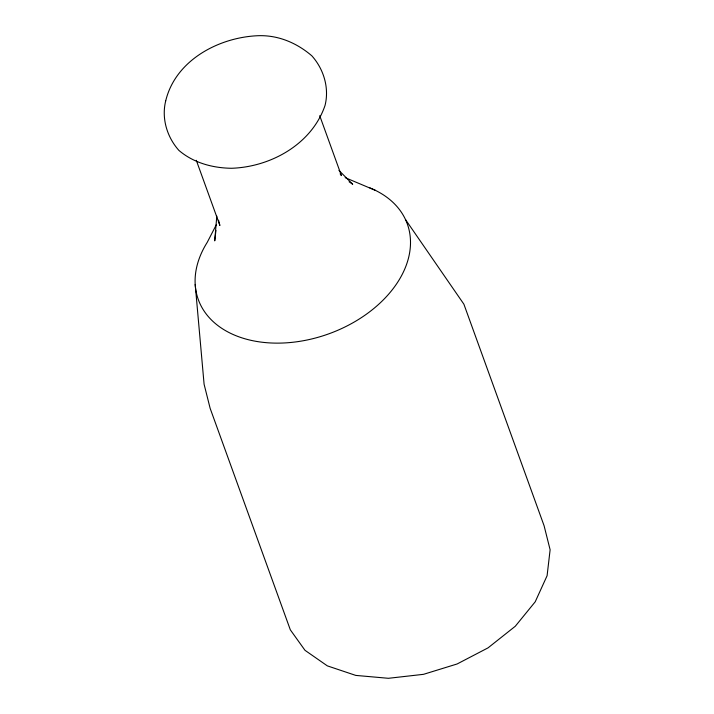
<?xml version="1.0" encoding="UTF-8"?>
<svg xmlns="http://www.w3.org/2000/svg" width="714" height="714" viewBox="0 0 714 714"><rect width="100%" height="100%" fill="white"/><g stroke="black" fill="none" stroke-linecap="round" stroke-linejoin="round"><path stroke-width="1.07" d="M216.806 216.092L214.718 240.868L215.94 230.435M216.467 224.464L207.265 242.296A111.134 76.639 -19.9 0 0 247.098 339.382A111.134 76.639 -19.9 0 0 391.263 291.044A111.134 76.639 -19.9 0 0 369.736 187.827M345.192 177.652L375.564 190.433M349.101 181.767L352.698 184.266L338.954 170.405M340.132 173.814L341.408 175.599L319.72 115.686M405.525 219.6L463.895 304.2L544.086 525.736L550.119 549.771L547.094 575.716L535.214 601.804L515.294 626.249L488.055 647.857L457.121 663.975L423.518 674.328L388.416 678.3L355.777 675.408L327.333 665.867L305.003 650.32L290.33 629.837L210.13 408.292L204.097 384.257L195.199 284.422M196.296 160.311L219.876 225.454L218.555 220.215M165.702 100.897C161.364 118.354 167.031 137.142 178.902 150.404C193.449 162.863 212.718 168.049 231.577 168.272C270.927 166.96 311.991 144.041 325.066 105.36C329.404 87.902 323.737 69.124 311.866 55.853C296.899 42.965 278.335 35.04 258.316 35.7C218.948 37.208 175.43 60.181 165.702 100.897"/></g></svg>
